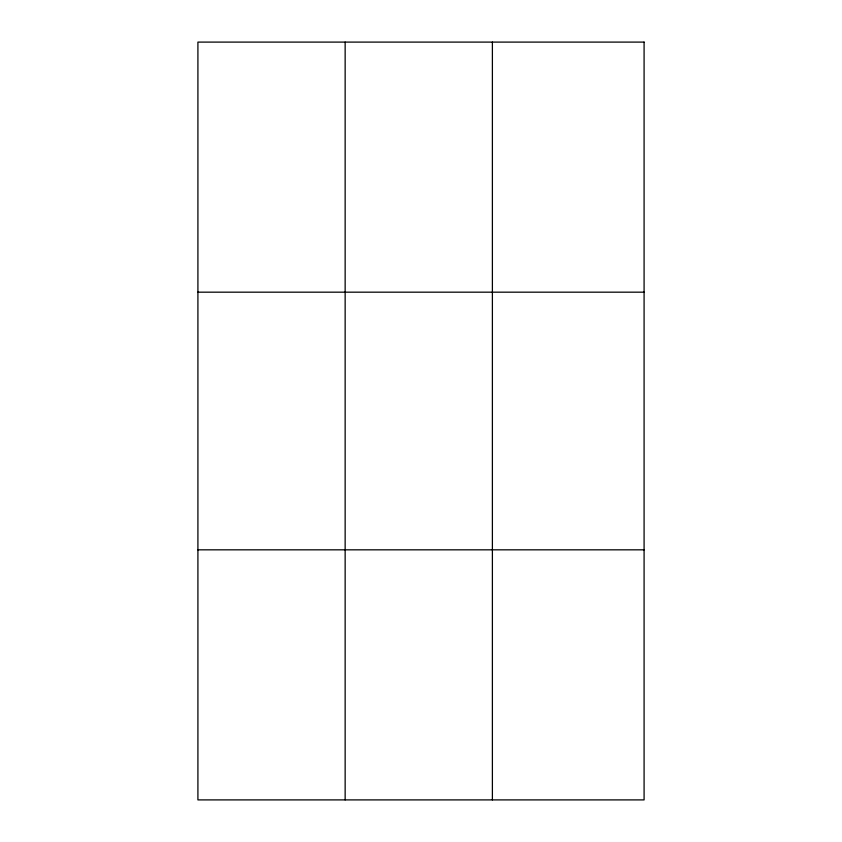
<?xml version="1.0" encoding="UTF-8"?>
<svg xmlns="http://www.w3.org/2000/svg" width="842" height="842" viewBox="0 0 842 842"><rect width="100%" height="100%" fill="white"/><g stroke="black" fill="none" stroke-linecap="round" stroke-linejoin="round"><path stroke-width="1.26" d="M345.146 799.9L345.146 42.1M492.391 799.9L492.391 42.1M197.912 292.174L644.088 292.174M197.912 549.826L644.088 549.826M644.088 42.1L644.088 799.9L197.912 799.9L197.912 42.1L644.088 42.1"/></g></svg>
